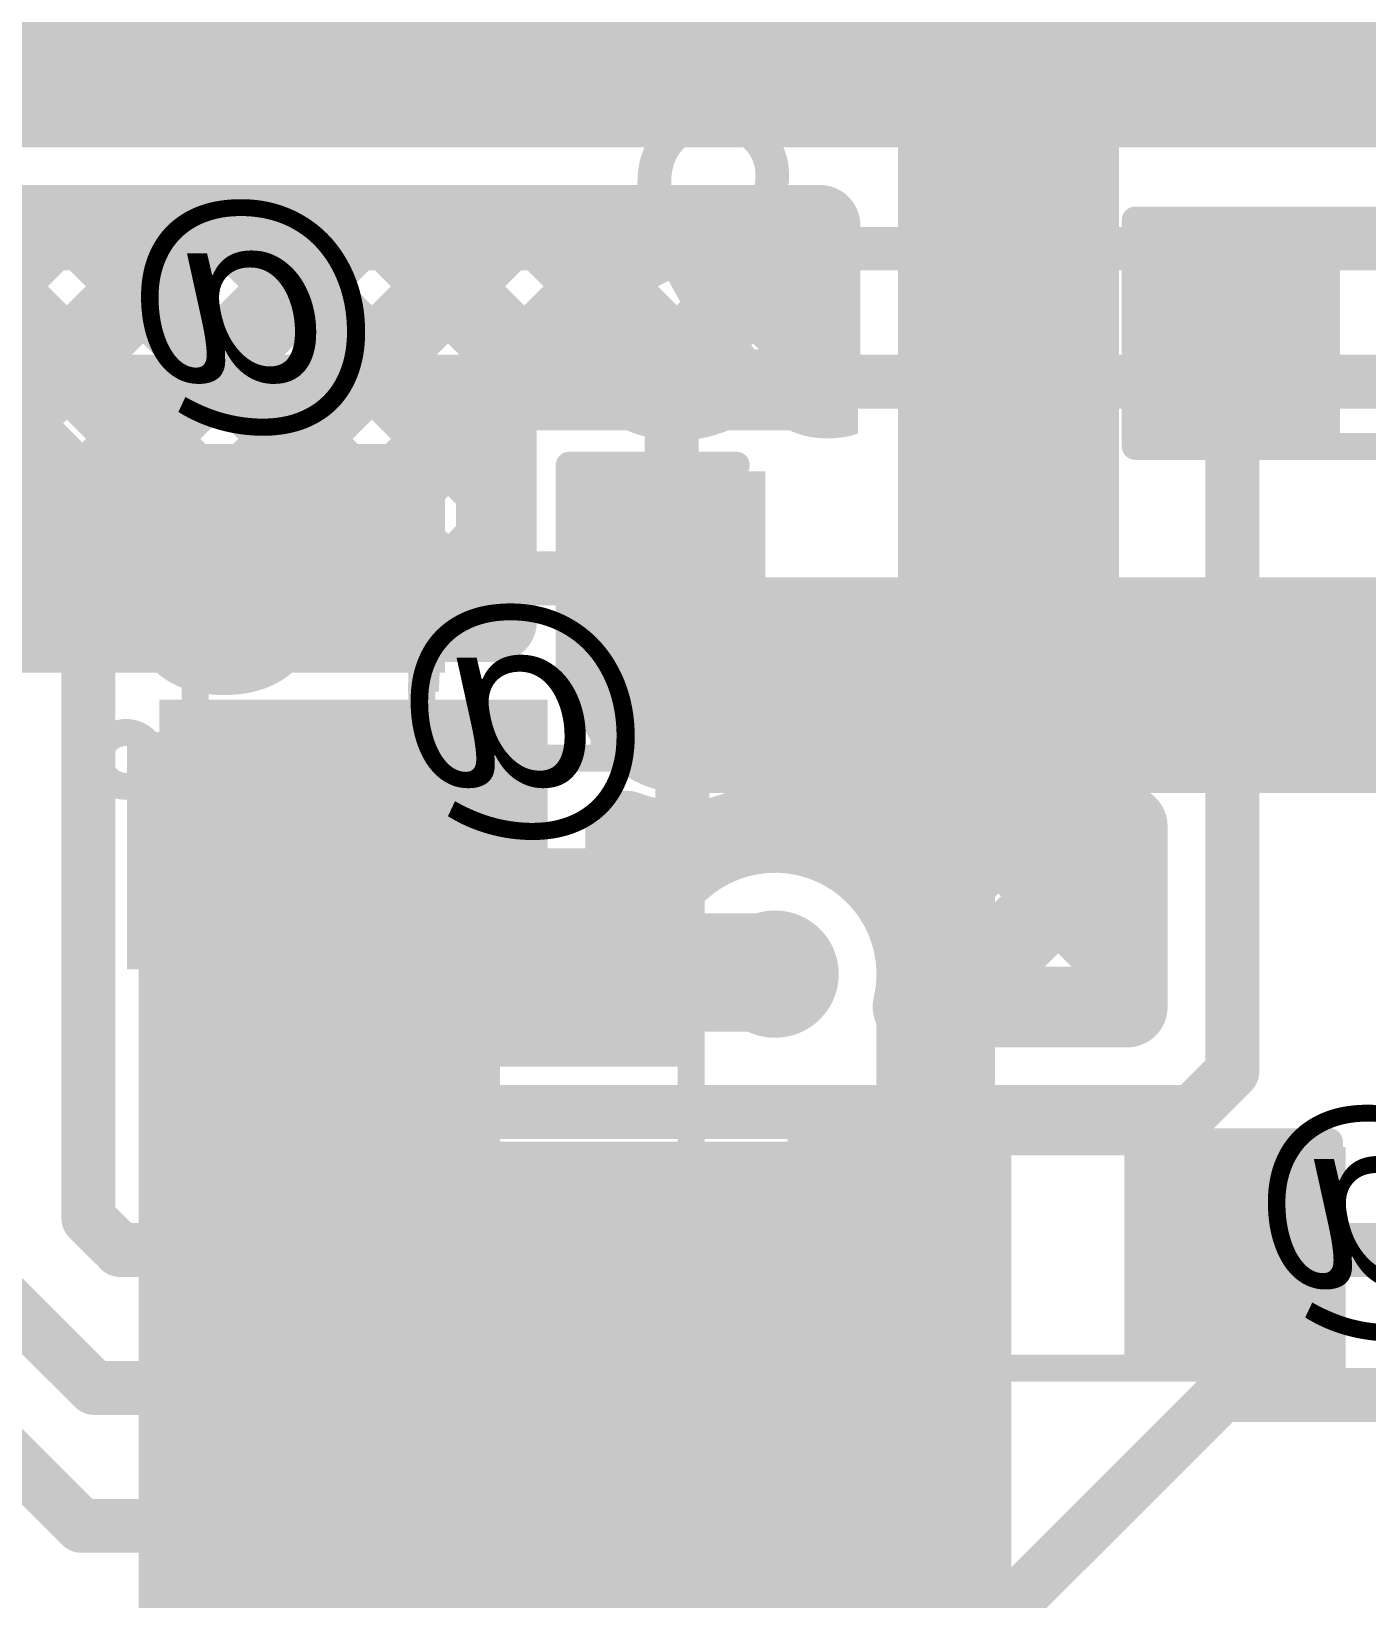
# Model space of a CAD drawing. Header units: millimetres. Extents: x -0.27 to 3.22, y -0.27 to 1.91.
# Drawn here: x 2.6232 to 2.8709, y 0.5892 to 0.88 of the extents above; entities that cross this region are included whole.
import ezdxf

# ---------------------------------------------------------------- set-up
doc = ezdxf.new("R2010")
doc.units = ezdxf.units.MM
doc.header["$MEASUREMENT"] = 0
for name, color, linetype in [('BottomLayer', 5, 'Continuous'), ('BottomOverlay', 54, 'Continuous'), ('BottomPaste', 16, 'Continuous'), ('BottomSolder', 6, 'Continuous'), ('TopLayer', 1, 'Continuous'), ('TopOverlay', 2, 'Continuous'), ('TopPaste', 8, 'Continuous'), ('TopSolder', 216, 'Continuous'), ('ViaHoleLayer', 16, 'Continuous')]:
    doc.layers.add(name, color=color, linetype=linetype)
doc.styles.add('Arial', font='', dxfattribs={"height": 0.2})
doc.styles.get('Arial').set_extended_font_data('Arial')

# ---------------------------------------------------------------- blocks, each defined once
blk = doc.blocks.new('24_TSSOP_13')
at = {"layer": 'TopLayer'}
for points in [[(-0.1437, 0.14961), (-0.08465, 0.14961), (-0.08465, 0.13189), (-0.1437, 0.13189)], [(-0.1437, 0.12402), (-0.08465, 0.12402), (-0.08465, 0.1063), (-0.1437, 0.1063)], [(-0.1437, 0.09843), (-0.08465, 0.09843), (-0.08465, 0.08071), (-0.1437, 0.08071)], [(-0.1437, 0.07283), (-0.08465, 0.07283), (-0.08465, 0.05512), (-0.1437, 0.05512)], [(-0.1437, 0.04724), (-0.08465, 0.04724), (-0.08465, 0.02953), (-0.1437, 0.02953)], [(-0.1437, 0.02165), (-0.08465, 0.02165), (-0.08465, 0.00394), (-0.1437, 0.00394)]]:
    blk.add_hatch(color=1, dxfattribs=at).paths.add_polyline_path(points)
at = {"layer": 'TopPaste'}
for points in [[(-0.1437, 0.14961), (-0.08465, 0.14961), (-0.08465, 0.13189), (-0.1437, 0.13189)], [(-0.1437, 0.12402), (-0.08465, 0.12402), (-0.08465, 0.1063), (-0.1437, 0.1063)], [(-0.1437, 0.09843), (-0.08465, 0.09843), (-0.08465, 0.08071), (-0.1437, 0.08071)], [(-0.1437, 0.07283), (-0.08465, 0.07283), (-0.08465, 0.05512), (-0.1437, 0.05512)], [(-0.1437, 0.04724), (-0.08465, 0.04724), (-0.08465, 0.02953), (-0.1437, 0.02953)], [(-0.1437, 0.02165), (-0.08465, 0.02165), (-0.08465, 0.00394), (-0.1437, 0.00394)]]:
    blk.add_hatch(color=8, dxfattribs=at).paths.add_polyline_path(points)
at = {"layer": 'TopSolder'}
for points in [[(-0.1477, 0.15361), (-0.08065, 0.15361), (-0.08065, 0.12789), (-0.1477, 0.12789)], [(-0.1477, 0.12802), (-0.08065, 0.12802), (-0.08065, 0.1023), (-0.1477, 0.1023)], [(-0.1477, 0.10243), (-0.08065, 0.10243), (-0.08065, 0.07671), (-0.1477, 0.07671)], [(-0.1477, 0.07683), (-0.08065, 0.07683), (-0.08065, 0.05112), (-0.1477, 0.05112)], [(-0.1477, 0.05124), (-0.08065, 0.05124), (-0.08065, 0.02553), (-0.1477, 0.02553)], [(-0.1477, 0.02565), (-0.08065, 0.02565), (-0.08065, -0.00006), (-0.1477, -0.00006)], [(-0.1477, 0.00006), (-0.08065, 0.00006), (-0.08065, -0.02565), (-0.1477, -0.02565)]]:
    blk.add_hatch(color=216, dxfattribs=at).paths.add_polyline_path(points)
at = {"layer": 'TopOverlay'}
for points, const_width in [([(-0.145, 0.155, 1), (-0.155, 0.155, 1)], 0.005), ([(-0.15625, 0.155, 1), (-0.15375, 0.155, 1)], 0.0025), ([(-0.14625, 0.155, 1), (-0.14375, 0.155, 1)], 0.0025), ([(-0.07874, 0.15523, 1), (-0.07624, 0.15523, 1)], 0.0025), ([(0.07626, 0.15523, 1), (0.07876, 0.15523, 1)], 0.0025)]:
    blk.add_lwpolyline(points, format="xyb", close=True, dxfattribs=dict(at, const_width=const_width))
at = {"layer": 'TopOverlay', "const_width": 0.005}
blk.add_lwpolyline([(-0.07749, 0.15523), (0.07751, 0.15523)], dxfattribs=at)
blk = doc.blocks.new('R__0603_B_120')
at = {"layer": 'BottomLayer'}
for points in [[(-0.045, -0.0175), (-0.045, 0.0175), (-0.015, 0.0175), (-0.015, -0.0175)], [(0.015, -0.0175), (0.015, 0.0175), (0.045, 0.0175), (0.045, -0.0175)]]:
    blk.add_hatch(color=5, dxfattribs=at).paths.add_polyline_path(points)
at = {"layer": 'BottomPaste'}
for points in [[(-0.045, -0.0175), (-0.045, 0.0175), (-0.015, 0.0175), (-0.015, -0.0175)], [(0.015, -0.0175), (0.015, 0.0175), (0.045, 0.0175), (0.045, -0.0175)]]:
    blk.add_hatch(color=16, dxfattribs=at).paths.add_polyline_path(points)
at = {"layer": 'BottomSolder'}
for points in [[(-0.049, -0.0215), (-0.049, 0.0215), (-0.011, 0.0215), (-0.011, -0.0215)], [(0.011, -0.0215), (0.011, 0.0215), (0.049, 0.0215), (0.049, -0.0215)]]:
    blk.add_hatch(color=6, dxfattribs=at).paths.add_polyline_path(points)
at = {"layer": 'BottomOverlay', "const_width": 0.005}
for points in [[(0.049, 0.021), (-0.049, 0.021)], [(-0.049, 0.021), (-0.049, -0.021)], [(0.049, 0.021), (0.049, -0.021)], [(0.049, -0.021), (-0.049, -0.021)]]:
    blk.add_lwpolyline(points, dxfattribs=at)
at = {"layer": 'BottomOverlay', "const_width": 0.0025}
for points in [[(-0.05025, 0.021, 1), (-0.04775, 0.021, 1)], [(-0.05025, 0.021, 1), (-0.04775, 0.021, 1)], [(0.04775, 0.021, 1), (0.05025, 0.021, 1)], [(0.04775, 0.021, 1), (0.05025, 0.021, 1)], [(-0.05025, -0.021, 1), (-0.04775, -0.021, 1)], [(-0.05025, -0.021, 1), (-0.04775, -0.021, 1)], [(0.04775, -0.021, 1), (0.05025, -0.021, 1)], [(0.04775, -0.021, 1), (0.05025, -0.021, 1)]]:
    blk.add_lwpolyline(points, format="xyb", close=True, dxfattribs=at)
blk = doc.blocks.new('R__0603_122')
at = {"layer": 'TopLayer'}
for points in [[(-0.015, 0.0175), (-0.015, -0.0175), (-0.045, -0.0175), (-0.045, 0.0175)], [(0.045, 0.0175), (0.045, -0.0175), (0.015, -0.0175), (0.015, 0.0175)]]:
    blk.add_hatch(color=1, dxfattribs=at).paths.add_polyline_path(points)
at = {"layer": 'TopPaste'}
for points in [[(-0.015, 0.0175), (-0.015, -0.0175), (-0.045, -0.0175), (-0.045, 0.0175)], [(0.045, 0.0175), (0.045, -0.0175), (0.015, -0.0175), (0.015, 0.0175)]]:
    blk.add_hatch(color=8, dxfattribs=at).paths.add_polyline_path(points)
at = {"layer": 'TopSolder'}
for points in [[(-0.011, 0.0215), (-0.011, -0.0215), (-0.049, -0.0215), (-0.049, 0.0215)], [(0.049, 0.0215), (0.049, -0.0215), (0.011, -0.0215), (0.011, 0.0215)]]:
    blk.add_hatch(color=216, dxfattribs=at).paths.add_polyline_path(points)
at = {"layer": 'TopOverlay', "const_width": 0.005}
for points in [[(0.049, 0.021), (-0.049, 0.021)], [(-0.049, 0.021), (-0.049, -0.021)], [(0.049, 0.021), (0.049, -0.021)], [(0.049, -0.021), (-0.049, -0.021)]]:
    blk.add_lwpolyline(points, dxfattribs=at)
at = {"layer": 'TopOverlay', "const_width": 0.0025}
for points in [[(-0.05025, 0.021, 1), (-0.04775, 0.021, 1)], [(-0.05025, 0.021, 1), (-0.04775, 0.021, 1)], [(0.04775, 0.021, 1), (0.05025, 0.021, 1)], [(0.04775, 0.021, 1), (0.05025, 0.021, 1)], [(-0.05025, -0.021, 1), (-0.04775, -0.021, 1)], [(-0.05025, -0.021, 1), (-0.04775, -0.021, 1)], [(0.04775, -0.021, 1), (0.05025, -0.021, 1)], [(0.04775, -0.021, 1), (0.05025, -0.021, 1)]]:
    blk.add_lwpolyline(points, format="xyb", close=True, dxfattribs=at)
blk = doc.blocks.new('R__0603_B_123')
at = {"layer": 'BottomLayer'}
for points in [[(-0.045, -0.0175), (-0.045, 0.0175), (-0.015, 0.0175), (-0.015, -0.0175)], [(0.015, -0.0175), (0.015, 0.0175), (0.045, 0.0175), (0.045, -0.0175)]]:
    blk.add_hatch(color=5, dxfattribs=at).paths.add_polyline_path(points)
at = {"layer": 'BottomPaste'}
for points in [[(-0.045, -0.0175), (-0.045, 0.0175), (-0.015, 0.0175), (-0.015, -0.0175)], [(0.015, -0.0175), (0.015, 0.0175), (0.045, 0.0175), (0.045, -0.0175)]]:
    blk.add_hatch(color=16, dxfattribs=at).paths.add_polyline_path(points)
at = {"layer": 'BottomSolder'}
for points in [[(-0.049, -0.0215), (-0.049, 0.0215), (-0.011, 0.0215), (-0.011, -0.0215)], [(0.011, -0.0215), (0.011, 0.0215), (0.049, 0.0215), (0.049, -0.0215)]]:
    blk.add_hatch(color=6, dxfattribs=at).paths.add_polyline_path(points)
at = {"layer": 'BottomOverlay', "const_width": 0.005}
for points in [[(0.049, 0.021), (-0.049, 0.021)], [(-0.049, -0.021), (-0.049, 0.021)], [(0.049, -0.021), (0.049, 0.021)], [(0.049, -0.021), (-0.049, -0.021)]]:
    blk.add_lwpolyline(points, dxfattribs=at)
at = {"layer": 'BottomOverlay', "const_width": 0.0025}
for points in [[(-0.05025, 0.021, 1), (-0.04775, 0.021, 1)], [(-0.05025, 0.021, 1), (-0.04775, 0.021, 1)], [(0.04775, 0.021, 1), (0.05025, 0.021, 1)], [(0.04775, 0.021, 1), (0.05025, 0.021, 1)], [(-0.05025, -0.021, 1), (-0.04775, -0.021, 1)], [(-0.05025, -0.021, 1), (-0.04775, -0.021, 1)], [(0.04775, -0.021, 1), (0.05025, -0.021, 1)], [(0.04775, -0.021, 1), (0.05025, -0.021, 1)]]:
    blk.add_lwpolyline(points, format="xyb", close=True, dxfattribs=at)
blk = doc.blocks.new('R__0603_B_126')
at = {"layer": 'BottomLayer'}
for points in [[(-0.045, -0.0175), (-0.045, 0.0175), (-0.015, 0.0175), (-0.015, -0.0175)], [(0.015, -0.0175), (0.015, 0.0175), (0.045, 0.0175), (0.045, -0.0175)]]:
    blk.add_hatch(color=5, dxfattribs=at).paths.add_polyline_path(points)
at = {"layer": 'BottomPaste'}
for points in [[(-0.045, -0.0175), (-0.045, 0.0175), (-0.015, 0.0175), (-0.015, -0.0175)], [(0.015, -0.0175), (0.015, 0.0175), (0.045, 0.0175), (0.045, -0.0175)]]:
    blk.add_hatch(color=16, dxfattribs=at).paths.add_polyline_path(points)
at = {"layer": 'BottomSolder'}
for points in [[(-0.049, -0.0215), (-0.049, 0.0215), (-0.011, 0.0215), (-0.011, -0.0215)], [(0.011, -0.0215), (0.011, 0.0215), (0.049, 0.0215), (0.049, -0.0215)]]:
    blk.add_hatch(color=6, dxfattribs=at).paths.add_polyline_path(points)
at = {"layer": 'BottomOverlay', "const_width": 0.005}
for points in [[(-0.049, 0.021), (0.049, 0.021)], [(-0.049, 0.021), (-0.049, -0.021)], [(0.049, 0.021), (0.049, -0.021)], [(-0.049, -0.021), (0.049, -0.021)]]:
    blk.add_lwpolyline(points, dxfattribs=at)
at = {"layer": 'BottomOverlay', "const_width": 0.0025}
for points in [[(-0.05025, 0.021, 1), (-0.04775, 0.021, 1)], [(-0.05025, 0.021, 1), (-0.04775, 0.021, 1)], [(0.04775, 0.021, 1), (0.05025, 0.021, 1)], [(0.04775, 0.021, 1), (0.05025, 0.021, 1)], [(-0.05025, -0.021, 1), (-0.04775, -0.021, 1)], [(-0.05025, -0.021, 1), (-0.04775, -0.021, 1)], [(0.04775, -0.021, 1), (0.05025, -0.021, 1)], [(0.04775, -0.021, 1), (0.05025, -0.021, 1)]]:
    blk.add_lwpolyline(points, format="xyb", close=True, dxfattribs=at)
blk = doc.blocks.new('C__0603_168')
at = {"layer": 'TopLayer'}
for points in [[(-0.015, 0.0175), (-0.015, -0.0175), (-0.045, -0.0175), (-0.045, 0.0175)], [(0.045, 0.0175), (0.045, -0.0175), (0.015, -0.0175), (0.015, 0.0175)]]:
    blk.add_hatch(color=1, dxfattribs=at).paths.add_polyline_path(points)
at = {"layer": 'TopPaste'}
for points in [[(-0.015, 0.0175), (-0.015, -0.0175), (-0.045, -0.0175), (-0.045, 0.0175)], [(0.045, 0.0175), (0.045, -0.0175), (0.015, -0.0175), (0.015, 0.0175)]]:
    blk.add_hatch(color=8, dxfattribs=at).paths.add_polyline_path(points)
at = {"layer": 'TopSolder'}
for points in [[(-0.01264, 0.01986), (-0.01264, -0.01986), (-0.04736, -0.01986), (-0.04736, 0.01986)], [(0.04736, 0.01986), (0.04736, -0.01986), (0.01264, -0.01986), (0.01264, 0.01986)]]:
    blk.add_hatch(color=216, dxfattribs=at).paths.add_polyline_path(points)
at = {"layer": 'TopOverlay', "const_width": 0.005}
for points in [[(-0.049, 0.021), (-0.049, -0.021)], [(-0.018, 0.021), (-0.049, 0.021)], [(0.049, 0.021), (0.018, 0.021)], [(0.049, 0.021), (0.049, -0.021)], [(-0.018, -0.021), (-0.049, -0.021)], [(0.049, -0.021), (0.018, -0.021)]]:
    blk.add_lwpolyline(points, dxfattribs=at)
at = {"layer": 'TopOverlay', "const_width": 0.0025}
for points in [[(-0.05025, 0.021, 1), (-0.04775, 0.021, 1)], [(-0.05025, 0.021, 1), (-0.04775, 0.021, 1)], [(-0.01925, 0.021, 1), (-0.01675, 0.021, 1)], [(0.01675, 0.021, 1), (0.01925, 0.021, 1)], [(0.04775, 0.021, 1), (0.05025, 0.021, 1)], [(0.04775, 0.021, 1), (0.05025, 0.021, 1)], [(-0.05025, -0.021, 1), (-0.04775, -0.021, 1)], [(-0.05025, -0.021, 1), (-0.04775, -0.021, 1)], [(-0.01925, -0.021, 1), (-0.01675, -0.021, 1)], [(0.01675, -0.021, 1), (0.01925, -0.021, 1)], [(0.04775, -0.021, 1), (0.05025, -0.021, 1)], [(0.04775, -0.021, 1), (0.05025, -0.021, 1)]]:
    blk.add_lwpolyline(points, format="xyb", close=True, dxfattribs=at)

msp = doc.modelspace()

# ---------------------------------------------------------------- hatches: boundary and pattern name
at = {"layer": 'BottomLayer'}
for points in [[(2.672, 0.761), (2.7, 0.761), (2.7, 0.801), (2.672, 0.801)], [(2.641, 0.706), (2.692, 0.706), (2.692, 0.75), (2.641, 0.75)], [(2.805, 0.674), (2.644, 0.674), (2.644, 0.549), (2.805, 0.549)], [(2.828, 0.632), (2.867, 0.632), (2.867, 0.673), (2.828, 0.673)]]:
    msp.add_hatch(color=5, dxfattribs=at).paths.add_polyline_path(points)
h = msp.add_hatch(color=5, dxfattribs=at)
edge = h.paths.add_edge_path()
edge.add_arc((2.744, 0.759), 0.01181, 0, 360)
h = msp.add_hatch(color=5, dxfattribs=at)
edge = h.paths.add_edge_path()
edge.add_arc((2.658, 0.737), 0.01181, 0, 360)
h = msp.add_hatch(color=5, dxfattribs=at)
edge = h.paths.add_edge_path()
edge.add_arc((2.76119, 0.70509), 0.01181, 0, 360)
h = msp.add_hatch(color=5, dxfattribs=at)
edge = h.paths.add_edge_path()
edge.add_arc((2.85309, 0.65391), 0.01181, 0, 360)
at = {"layer": 'TopLayer'}
for points in [[(2.168, 0.8585), (3.082, 0.8585), (3.082, 0.8985), (2.168, 0.8985)], [(2.784, 0.747), (2.825, 0.747), (2.825, 0.89), (2.784, 0.89)], [(2.727, 0.747), (2.758, 0.747), (2.758, 0.797), (2.727, 0.797)], [(2.647, 0.722), (2.719, 0.722), (2.719, 0.756), (2.647, 0.756)]]:
    msp.add_hatch(color=1, dxfattribs=at).paths.add_polyline_path(points)
h = msp.add_hatch(color=1, dxfattribs=at)
edge = h.paths.add_edge_path()
edge.add_arc((2.744, 0.759), 0.01181, 0, 360)
h = msp.add_hatch(color=1, dxfattribs=at)
edge = h.paths.add_edge_path()
edge.add_arc((2.658, 0.737), 0.01181, 0, 360)
h = msp.add_hatch(color=1, dxfattribs=at)
edge = h.paths.add_edge_path()
edge.add_arc((2.76119, 0.70509), 0.01181, 0, 360)
h = msp.add_hatch(color=1, dxfattribs=at)
edge = h.paths.add_edge_path()
edge.add_arc((2.85309, 0.65391), 0.01181, 0, 360)
at = {"layer": 'ViaHoleLayer'}
h = msp.add_hatch(color=16, dxfattribs=at)
edge = h.paths.add_edge_path()
edge.add_arc((2.744, 0.759), 0.00591, 0, 360)
h = msp.add_hatch(color=16, dxfattribs=at)
edge = h.paths.add_edge_path()
edge.add_arc((2.658, 0.737), 0.00591, 0, 360)
h = msp.add_hatch(color=16, dxfattribs=at)
edge = h.paths.add_edge_path()
edge.add_arc((2.76119, 0.70509), 0.00591, 0, 360)
h = msp.add_hatch(color=16, dxfattribs=at)
edge = h.paths.add_edge_path()
edge.add_arc((2.85309, 0.65391), 0.00591, 0, 360)

# ---------------------------------------------------------------- linework, layer by layer
at = {"layer": 'BottomLayer'}
for points, const_width in [([(2.393, 0.83969), (3.00431, 0.83969)], 0.008), ([(2.348, 0.815), (2.96, 0.815)], 0.01), ([(2.58257, 0.781), (2.67372, 0.781)], 0.04), ([(2.744, 0.759), (2.74431, 0.75869)], 0.04), ([(2.74431, 0.75869), (2.82569, 0.75869)], 0.04), ([(2.82569, 0.75869), (3.13731, 0.75869)], 0.04), ([(2.791, 0.724), (2.82569, 0.75869)], 0.022), ([(2.791, 0.66), (2.791, 0.724)], 0.022), ([(2.72465, 0.70693), (2.72619, 0.7054)], 0.022), ([(2.72619, 0.7054), (2.76088, 0.7054)], 0.022), ([(2.76088, 0.7054), (2.76119, 0.70509)], 0.022)]:
    msp.add_lwpolyline(points, dxfattribs=dict(at, const_width=const_width))
for points, const_width in [([(2.66372, 0.781, 1), (2.68372, 0.781, 1)], 0.02), ([(2.734, 0.759, 1), (2.754, 0.759, 1)], 0.02), ([(2.73431, 0.75869, 1), (2.75431, 0.75869, 1)], 0.02), ([(2.73431, 0.75869, 1), (2.75431, 0.75869, 1)], 0.02), ([(2.81569, 0.75869, 1), (2.83569, 0.75869, 1)], 0.02), ([(2.81569, 0.75869, 1), (2.83569, 0.75869, 1)], 0.02), ([(2.82019, 0.75869, 1), (2.83119, 0.75869, 1)], 0.011), ([(2.7855, 0.724, 1), (2.7965, 0.724, 1)], 0.011), ([(2.7855, 0.724, 1), (2.7965, 0.724, 1)], 0.011), ([(2.71915, 0.70693, 1), (2.73015, 0.70693, 1)], 0.011), ([(2.72069, 0.7054, 1), (2.73169, 0.7054, 1)], 0.011), ([(2.72069, 0.7054, 1), (2.73169, 0.7054, 1)], 0.011), ([(2.75538, 0.7054, 1), (2.76638, 0.7054, 1)], 0.011), ([(2.75538, 0.7054, 1), (2.76638, 0.7054, 1)], 0.011), ([(2.75569, 0.70509, 1), (2.76669, 0.70509, 1)], 0.011), ([(2.7855, 0.66, 1), (2.7965, 0.66, 1)], 0.011)]:
    msp.add_lwpolyline(points, format="xyb", close=True, dxfattribs=dict(at, const_width=const_width))
at = {"layer": 'TopLayer'}
for points, const_width in [([(2.4835, 0.844), (2.7695, 0.844)], 0.015), ([(2.5925, 0.8095), (2.627, 0.844)], 0.015), ([(2.60439, 0.844), (2.67789, 0.7705)], 0.015), ([(2.61811, 0.80683), (2.65528, 0.844)], 0.015), ([(2.63267, 0.844), (2.70617, 0.7705)], 0.015), ([(2.6327, 0.79314), (2.68357, 0.844)], 0.015), ([(2.64684, 0.77899), (2.71185, 0.844)], 0.015), ([(2.66096, 0.844), (2.7095, 0.79546)], 0.015), ([(2.68924, 0.844), (2.71974, 0.8135)], 0.015), ([(2.70963, 0.8135), (2.74013, 0.844)], 0.015), ([(2.71753, 0.844), (2.74803, 0.8135)], 0.015), ([(2.73792, 0.8135), (2.76842, 0.844)], 0.015), ([(2.74581, 0.844), (2.7695, 0.82031)], 0.015), ([(2.7695, 0.8135), (2.7695, 0.844)], 0.015), ([(2.846, 0.687), (2.846, 0.827)], 0.01), ([(2.7662, 0.8135), (2.7695, 0.8168)], 0.015), ([(2.66663, 0.7705), (2.7095, 0.81337)], 0.015), ([(2.7095, 0.8135), (2.7695, 0.8135)], 0.015), ([(2.7095, 0.7705), (2.7095, 0.8135)], 0.015), ([(2.62205, 0.80379), (2.64762, 0.77822)], 0.015), ([(2.742, 0.7785), (2.742, 0.806)], 0.01), ([(2.60826, 0.79), (2.63383, 0.76443)], 0.01), ([(2.69492, 0.7705), (2.7095, 0.78508)], 0.015), ([(2.717, 0.7785), (2.742, 0.7785)], 0.01), ([(2.742, 0.772), (2.744, 0.77)], 0.022), ([(2.744, 0.759), (2.744, 0.77)], 0.022), ([(2.65236, 0.7705), (2.7095, 0.7705)], 0.015), ([(2.63383, 0.65977), (2.63383, 0.76443)], 0.01), ([(2.744, 0.73719), (2.744, 0.759)], 0.01), ([(2.706, 0.737), (2.712, 0.743)], 0.01), ([(2.658, 0.737), (2.706, 0.737)], 0.01), ([(2.7335, 0.72459), (2.7335, 0.73163)], 0.015), ([(2.75653, 0.7325), (2.7695, 0.7325)], 0.015), ([(2.77246, 0.7325), (2.80596, 0.699)], 0.015), ([(2.7725, 0.7325), (2.8265, 0.7325)], 0.015), ([(2.78402, 0.71818), (2.79834, 0.7325)], 0.015), ([(2.79312, 0.699), (2.8265, 0.73238)], 0.015), ([(2.80074, 0.7325), (2.8265, 0.70674)], 0.015), ([(2.8265, 0.699), (2.8265, 0.7325)], 0.015), ([(2.73386, 0.72459), (2.73933, 0.73006)], 0.015), ([(2.7335, 0.72459), (2.74352, 0.72459)], 0.015), ([(2.67665, 0.70509), (2.76119, 0.70509)], 0.01), ([(2.82141, 0.699), (2.8265, 0.70409)], 0.015), ([(2.78679, 0.699), (2.8265, 0.699)], 0.015), ([(2.8385, 0.6795), (2.846, 0.687)], 0.01), ([(2.67665, 0.6795), (2.8385, 0.6795)], 0.01), ([(2.63383, 0.65977), (2.63837, 0.65522)], 0.01), ([(2.63968, 0.65391), (2.67665, 0.65391)], 0.01), ([(2.85309, 0.65391), (2.905, 0.65391)], 0.01), ([(2.61633, 0.64687), (2.63488, 0.62832)], 0.01), ([(2.59933, 0.63593), (2.63253, 0.60273)], 0.01), ([(2.63488, 0.62832), (2.67665, 0.62832)], 0.01), ([(2.67665, 0.62832), (2.67719, 0.62886)], 0.01), ([(2.67719, 0.62886), (2.77076, 0.62886)], 0.01), ([(2.77076, 0.62886), (2.77662, 0.623)], 0.01), ([(2.79362, 0.57662), (2.844, 0.627)], 0.01), ([(2.844, 0.627), (2.90368, 0.627)], 0.01), ([(2.77662, 0.28548), (2.77662, 0.623)], 0.01), ([(2.63253, 0.60273), (2.67665, 0.60273)], 0.01)]:
    msp.add_lwpolyline(points, dxfattribs=dict(at, const_width=const_width))
for points, const_width in [([(2.62325, 0.844, 1), (2.63075, 0.844, 1)], 0.0075), ([(2.62892, 0.844, 1), (2.63642, 0.844, 1)], 0.0075), ([(2.65153, 0.844, 1), (2.65903, 0.844, 1)], 0.0075), ([(2.65721, 0.844, 1), (2.66471, 0.844, 1)], 0.0075), ([(2.67982, 0.844, 1), (2.68732, 0.844, 1)], 0.0075), ([(2.68549, 0.844, 1), (2.69299, 0.844, 1)], 0.0075), ([(2.7081, 0.844, 1), (2.7156, 0.844, 1)], 0.0075), ([(2.71378, 0.844, 1), (2.72128, 0.844, 1)], 0.0075), ([(2.73638, 0.844, 1), (2.74388, 0.844, 1)], 0.0075), ([(2.74206, 0.844, 1), (2.74956, 0.844, 1)], 0.0075), ([(2.76467, 0.844, 1), (2.77217, 0.844, 1)], 0.0075), ([(2.76575, 0.844, 1), (2.77325, 0.844, 1)], 0.0075), ([(2.76575, 0.844, 1), (2.77325, 0.844, 1)], 0.0075), ([(2.8435, 0.827, 1), (2.8485, 0.827, 1)], 0.005), ([(2.76575, 0.82031, 1), (2.77325, 0.82031, 1)], 0.0075), ([(2.76575, 0.8168, 1), (2.77325, 0.8168, 1)], 0.0075), ([(2.70575, 0.8135, 1), (2.71325, 0.8135, 1)], 0.0075), ([(2.70575, 0.8135, 1), (2.71325, 0.8135, 1)], 0.0075), ([(2.70575, 0.81337, 1), (2.71325, 0.81337, 1)], 0.0075), ([(2.70588, 0.8135, 1), (2.71338, 0.8135, 1)], 0.0075), ([(2.71599, 0.8135, 1), (2.72349, 0.8135, 1)], 0.0075), ([(2.73417, 0.8135, 1), (2.74167, 0.8135, 1)], 0.0075), ([(2.74428, 0.8135, 1), (2.75178, 0.8135, 1)], 0.0075), ([(2.76245, 0.8135, 1), (2.76995, 0.8135, 1)], 0.0075), ([(2.76575, 0.8135, 1), (2.77325, 0.8135, 1)], 0.0075), ([(2.76575, 0.8135, 1), (2.77325, 0.8135, 1)], 0.0075), ([(2.61436, 0.80683, 1), (2.62186, 0.80683, 1)], 0.0075), ([(2.6183, 0.80379, 1), (2.6258, 0.80379, 1)], 0.0075), ([(2.6183, 0.80379, 1), (2.6258, 0.80379, 1)], 0.0075), ([(2.6183, 0.80379, 1), (2.6258, 0.80379, 1)], 0.0075), ([(2.7395, 0.806, 1), (2.7445, 0.806, 1)], 0.005), ([(2.70575, 0.79546, 1), (2.71325, 0.79546, 1)], 0.0075), ([(2.62895, 0.79314, 1), (2.63645, 0.79314, 1)], 0.0075), ([(2.70575, 0.78508, 1), (2.71325, 0.78508, 1)], 0.0075), ([(2.64309, 0.77899, 1), (2.65059, 0.77899, 1)], 0.0075), ([(2.64387, 0.77822, 1), (2.65137, 0.77822, 1)], 0.0075), ([(2.64387, 0.77822, 1), (2.65137, 0.77822, 1)], 0.0075), ([(2.64387, 0.77822, 1), (2.65137, 0.77822, 1)], 0.0075), ([(2.7145, 0.7785, 1), (2.7195, 0.7785, 1)], 0.005), ([(2.7365, 0.772, 1), (2.7475, 0.772, 1)], 0.011), ([(2.7395, 0.7785, 1), (2.7445, 0.7785, 1)], 0.005), ([(2.7395, 0.7785, 1), (2.7445, 0.7785, 1)], 0.005), ([(2.7385, 0.77, 1), (2.7495, 0.77, 1)], 0.011), ([(2.7385, 0.77, 1), (2.7495, 0.77, 1)], 0.011), ([(2.64861, 0.7705, 1), (2.65611, 0.7705, 1)], 0.0075), ([(2.64861, 0.7705, 1), (2.65611, 0.7705, 1)], 0.0075), ([(2.64861, 0.7705, 1), (2.65611, 0.7705, 1)], 0.0075), ([(2.66288, 0.7705, 1), (2.67038, 0.7705, 1)], 0.0075), ([(2.67414, 0.7705, 1), (2.68164, 0.7705, 1)], 0.0075), ([(2.69117, 0.7705, 1), (2.69867, 0.7705, 1)], 0.0075), ([(2.70242, 0.7705, 1), (2.70992, 0.7705, 1)], 0.0075), ([(2.70575, 0.7705, 1), (2.71325, 0.7705, 1)], 0.0075), ([(2.70575, 0.7705, 1), (2.71325, 0.7705, 1)], 0.0075), ([(2.63133, 0.76443, 1), (2.63633, 0.76443, 1)], 0.005), ([(2.63133, 0.76443, 1), (2.63633, 0.76443, 1)], 0.005), ([(2.7385, 0.759, 1), (2.7495, 0.759, 1)], 0.011), ([(2.7415, 0.759, 1), (2.7465, 0.759, 1)], 0.005), ([(2.7095, 0.743, 1), (2.7145, 0.743, 1)], 0.005), ([(2.6555, 0.737, 1), (2.6605, 0.737, 1)], 0.005), ([(2.7035, 0.737, 1), (2.7085, 0.737, 1)], 0.005), ([(2.7035, 0.737, 1), (2.7085, 0.737, 1)], 0.005), ([(2.7415, 0.73719, 1), (2.7465, 0.73719, 1)], 0.005), ([(2.72975, 0.73163, 1), (2.73725, 0.73163, 1)], 0.0075), ([(2.72975, 0.73163, 1), (2.73725, 0.73163, 1)], 0.0075), ([(2.75278, 0.7325, 1), (2.76028, 0.7325, 1)], 0.0075), ([(2.75278, 0.7325, 1), (2.76028, 0.7325, 1)], 0.0075), ([(2.76575, 0.7325, 1), (2.77325, 0.7325, 1)], 0.0075), ([(2.76871, 0.7325, 1), (2.77621, 0.7325, 1)], 0.0075), ([(2.76875, 0.7325, 1), (2.77625, 0.7325, 1)], 0.0075), ([(2.79459, 0.7325, 1), (2.80209, 0.7325, 1)], 0.0075), ([(2.79699, 0.7325, 1), (2.80449, 0.7325, 1)], 0.0075), ([(2.82275, 0.7325, 1), (2.83025, 0.7325, 1)], 0.0075), ([(2.82275, 0.7325, 1), (2.83025, 0.7325, 1)], 0.0075), ([(2.82275, 0.73238, 1), (2.83025, 0.73238, 1)], 0.0075), ([(2.73558, 0.73006, 1), (2.74308, 0.73006, 1)], 0.0075), ([(2.72975, 0.72459, 1), (2.73725, 0.72459, 1)], 0.0075), ([(2.72975, 0.72459, 1), (2.73725, 0.72459, 1)], 0.0075), ([(2.73011, 0.72459, 1), (2.73761, 0.72459, 1)], 0.0075), ([(2.73977, 0.72459, 1), (2.74727, 0.72459, 1)], 0.0075), ([(2.73977, 0.72459, 1), (2.74727, 0.72459, 1)], 0.0075), ([(2.78027, 0.71818, 1), (2.78777, 0.71818, 1)], 0.0075), ([(2.78375, 0.70509, 1), (2.79125, 0.70509, 1)], 0.0075), ([(2.78375, 0.70509, 1), (2.79125, 0.70509, 1)], 0.0075), ([(2.82275, 0.70674, 1), (2.83025, 0.70674, 1)], 0.0075), ([(2.67415, 0.70509, 1), (2.67915, 0.70509, 1)], 0.005), ([(2.75869, 0.70509, 1), (2.76369, 0.70509, 1)], 0.005), ([(2.82275, 0.70409, 1), (2.83025, 0.70409, 1)], 0.0075), ([(2.78304, 0.699, 1), (2.79054, 0.699, 1)], 0.0075), ([(2.78304, 0.699, 1), (2.79054, 0.699, 1)], 0.0075), ([(2.78937, 0.699, 1), (2.79687, 0.699, 1)], 0.0075), ([(2.80221, 0.699, 1), (2.80971, 0.699, 1)], 0.0075), ([(2.81766, 0.699, 1), (2.82516, 0.699, 1)], 0.0075), ([(2.82275, 0.699, 1), (2.83025, 0.699, 1)], 0.0075), ([(2.82275, 0.699, 1), (2.83025, 0.699, 1)], 0.0075), ([(2.8435, 0.687, 1), (2.8485, 0.687, 1)], 0.005), ([(2.8435, 0.687, 1), (2.8485, 0.687, 1)], 0.005), ([(2.67415, 0.6795, 1), (2.67915, 0.6795, 1)], 0.005), ([(2.836, 0.6795, 1), (2.841, 0.6795, 1)], 0.005), ([(2.836, 0.6795, 1), (2.841, 0.6795, 1)], 0.005), ([(2.63133, 0.65977, 1), (2.63633, 0.65977, 1)], 0.005), ([(2.63133, 0.65977, 1), (2.63633, 0.65977, 1)], 0.005), ([(2.63587, 0.65522, 1), (2.64087, 0.65522, 1)], 0.005), ([(2.63718, 0.65391, 1), (2.64218, 0.65391, 1)], 0.005), ([(2.67415, 0.65391, 1), (2.67915, 0.65391, 1)], 0.005), ([(2.85059, 0.65391, 1), (2.85559, 0.65391, 1)], 0.005), ([(2.63238, 0.62832, 1), (2.63738, 0.62832, 1)], 0.005), ([(2.63238, 0.62832, 1), (2.63738, 0.62832, 1)], 0.005), ([(2.67415, 0.62832, 1), (2.67915, 0.62832, 1)], 0.005), ([(2.67415, 0.62832, 1), (2.67915, 0.62832, 1)], 0.005), ([(2.67469, 0.62886, 1), (2.67969, 0.62886, 1)], 0.005), ([(2.67469, 0.62886, 1), (2.67969, 0.62886, 1)], 0.005), ([(2.76826, 0.62886, 1), (2.77326, 0.62886, 1)], 0.005), ([(2.76826, 0.62886, 1), (2.77326, 0.62886, 1)], 0.005), ([(2.8415, 0.627, 1), (2.8465, 0.627, 1)], 0.005), ([(2.8415, 0.627, 1), (2.8465, 0.627, 1)], 0.005), ([(2.77412, 0.623, 1), (2.77912, 0.623, 1)], 0.005), ([(2.77412, 0.623, 1), (2.77912, 0.623, 1)], 0.005), ([(2.63003, 0.60273, 1), (2.63503, 0.60273, 1)], 0.005), ([(2.63003, 0.60273, 1), (2.63503, 0.60273, 1)], 0.005), ([(2.67415, 0.60273, 1), (2.67915, 0.60273, 1)], 0.005)]:
    msp.add_lwpolyline(points, format="xyb", close=True, dxfattribs=dict(at, const_width=const_width))
at = {"layer": 'TopLayer', "const_width": 0.015}
for points in [[(2.60826, 0.8095, -0.198912), (2.62205, 0.80379)], [(2.60826, 0.8095, -0.198912), (2.62205, 0.80379)], [(2.64762, 0.77822, -0.117802), (2.65236, 0.7705)], [(2.64762, 0.77822, -0.117802), (2.65236, 0.7705)], [(2.75653, 0.7325, -0.204768), (2.7335, 0.73163)], [(2.74352, 0.72459, -0.650474), (2.7875, 0.70509)], [(2.7875, 0.70509, -0.058466), (2.78679, 0.699)]]:
    msp.add_lwpolyline(points, format="xyb", dxfattribs=at)

# ---------------------------------------------------------------- block references
for name, p, rotation in [('R__0603_122', (2.877, 0.824), 180), ('R__0603_B_126', (2.67465, 0.75193), 90), ('C__0603_168', (2.772, 0.7785), 180), ('R__0603_B_123', (2.72465, 0.67693), 270), ('R__0603_B_120', (2.815, 0.653), 180)]:
    msp.add_blockref(name, p, dxfattribs=dict(rotation=rotation))
msp.add_blockref('24_TSSOP_13', (2.79083, 0.58993))

# ---------------------------------------------------------------- texts
at = {"layer": 'BottomOverlay', "style": 'Arial', "text_generation_flag": 2}
for p in [(2.689, 0.812), (2.739, 0.737), (2.898, 0.644)]:
    msp.add_text('@', height=0.035, rotation=360, dxfattribs=at).set_placement(p)
at = {"layer": 'TopOverlay', "style": 'Arial'}
msp.add_text('&', height=0.06, rotation=360, dxfattribs=at).set_placement((2.722, 0.805))
msp.add_text('U7', height=0.045, dxfattribs=at).set_placement((2.63651, 0.75751))

doc.saveas('drawing.dxf')
